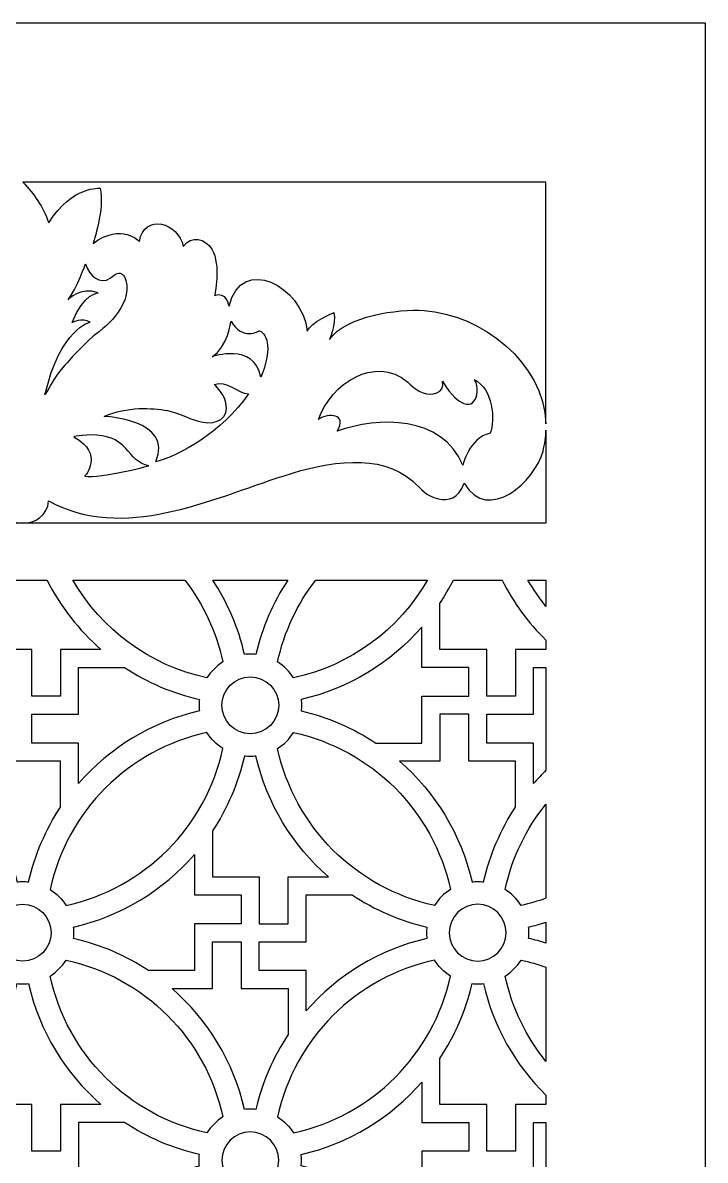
# Model space of a CAD drawing. Header units: centimetres. Extents: x -21.2 to -16.3, y -9 to 9.
# Drawn here: x -18.714 to -16.259, y 4.909 to 9 of the extents above; entities that cross this region are included whole.
import ezdxf

# ---------------------------------------------------------------- set-up
doc = ezdxf.new("R2010")
doc.units = ezdxf.units.CM
doc.header["$MEASUREMENT"] = 0
doc.layers.add('layer 1', color=7, linetype='Continuous')

msp = doc.modelspace()

# ---------------------------------------------------------------- linework, layer by layer
at = {"layer": 'layer 1', "color": 250, "lineweight": 30}
for points, knots in [([(-16.25946, 8.99979), (-17.89583, 8.99979), (-19.53219, 8.99979), (-21.16855, 8.99979), (-21.16855, 8.99979), (-21.16855, 3.5307), (-21.16855, -1.93839), (-21.16855, -7.40747), (-21.16855, -7.40747), (-21.16855, -7.40747), (-21.16853, -7.40747), (-21.16852, -7.40747), (-21.16852, -7.40747), (-21.16852, -7.93839), (-21.16852, -8.4693), (-21.16852, -9.00021), (-21.16852, -9.00021), (-20.9776, -9.00021), (-20.7867, -9.00021), (-20.59579, -9.00021), (-20.59579, -9.00021), (-20.59579, -8.91839), (-20.59579, -8.83657), (-20.59579, -8.75476), (-20.59579, -8.75476), (-20.39385, -8.75476), (-20.19191, -8.75476), (-19.98997, -8.75476), (-19.98997, -8.75476), (-19.98997, -8.59488), (-19.98997, -8.43499), (-19.98997, -8.27511), (-19.98997, -8.27511), (-19.90827, -8.27348), (-19.82658, -8.27186), (-19.74487, -8.27022), (-19.74487, -8.27022), (-19.73037, -8.31159), (-19.71136, -8.34747), (-19.67979, -8.37913), (-19.67979, -8.37913), (-19.64888, -8.41014), (-19.61693, -8.4293), (-19.57942, -8.43803), (-19.57942, -8.43803), (-19.52977, -8.44958), (-19.47733, -8.44455), (-19.43746, -8.40977), (-19.43746, -8.40977), (-19.39889, -8.37612), (-19.37664, -8.32221), (-19.36864, -8.27078), (-19.36864, -8.27078), (-19.34582, -8.27309), (-19.3264, -8.27256), (-19.3081, -8.26993), (-19.3081, -8.26993), (-19.21673, -8.25686), (-19.17358, -8.19905), (-19.16586, -8.11187), (-19.16586, -8.11187), (-19.16397, -8.09051), (-19.16547, -8.06941), (-19.17226, -8.05085), (-19.17226, -8.05085), (-19.17083, -8.05121), (-19.16939, -8.05157), (-19.16796, -8.05193), (-19.16796, -8.05193), (-19.13572, -8.06308), (-19.10347, -8.07422), (-19.07123, -8.08537), (-19.07123, -8.08537), (-19.05189, -8.28292), (-18.89933, -8.43675), (-18.71399, -8.43675), (-18.71399, -8.43675), (-18.52865, -8.43675), (-18.37609, -8.28292), (-18.35675, -8.08537), (-18.35675, -8.08537), (-18.32451, -8.07422), (-18.29227, -8.06308), (-18.26003, -8.05193), (-18.26003, -8.05193), (-18.25859, -8.05157), (-18.25716, -8.05121), (-18.25572, -8.05085), (-18.25572, -8.05085), (-18.26251, -8.06941), (-18.26401, -8.09051), (-18.26211, -8.11187), (-18.26211, -8.11187), (-18.25441, -8.19905), (-18.21125, -8.25686), (-18.11989, -8.26993), (-18.11989, -8.26993), (-18.10158, -8.27256), (-18.08216, -8.27309), (-18.05934, -8.27078), (-18.05934, -8.27078), (-18.05135, -8.32221), (-18.02909, -8.37612), (-17.99051, -8.40977), (-17.99051, -8.40977), (-17.95065, -8.44455), (-17.89822, -8.44958), (-17.84856, -8.43803), (-17.84856, -8.43803), (-17.81104, -8.4293), (-17.7791, -8.41014), (-17.7482, -8.37913), (-17.7482, -8.37913), (-17.71662, -8.34747), (-17.69761, -8.31159), (-17.6831, -8.27022), (-17.6831, -8.27022), (-17.60141, -8.27186), (-17.51971, -8.27348), (-17.43801, -8.27511), (-17.43801, -8.27511), (-17.43801, -8.43499), (-17.43801, -8.59488), (-17.43801, -8.75476), (-17.43801, -8.75476), (-17.23608, -8.75476), (-17.03414, -8.75476), (-16.83219, -8.75476), (-16.83219, -8.75476), (-16.83219, -8.83657), (-16.83219, -8.91839), (-16.83219, -9.00021), (-16.83219, -9.00021), (-16.64128, -9.00021), (-16.45037, -9.00021), (-16.25946, -9.00021), (-16.25946, -9.00021), (-16.25946, -8.4693), (-16.25946, -7.93839), (-16.25946, -7.40747), (-16.25946, -7.40747), (-16.25946, -1.93839), (-16.25946, 3.5307), (-16.25946, 8.99979)], [0, 0, 0, 0, 0.027027, 0.027027, 0.027027, 0.027027, 0.0540541, 0.0540541, 0.0540541, 0.0540541, 0.0810811, 0.0810811, 0.0810811, 0.0810811, 0.1081081, 0.1081081, 0.1081081, 0.1081081, 0.1351351, 0.1351351, 0.1351351, 0.1351351, 0.1621622, 0.1621622, 0.1621622, 0.1621622, 0.1891892, 0.1891892, 0.1891892, 0.1891892, 0.2162162, 0.2162162, 0.2162162, 0.2162162, 0.2432432, 0.2432432, 0.2432432, 0.2432432, 0.2702703, 0.2702703, 0.2702703, 0.2702703, 0.2972973, 0.2972973, 0.2972973, 0.2972973, 0.3243243, 0.3243243, 0.3243243, 0.3243243, 0.3513514, 0.3513514, 0.3513514, 0.3513514, 0.3783784, 0.3783784, 0.3783784, 0.3783784, 0.4054054, 0.4054054, 0.4054054, 0.4054054, 0.4324324, 0.4324324, 0.4324324, 0.4324324, 0.4594595, 0.4594595, 0.4594595, 0.4594595, 0.4864865, 0.4864865, 0.4864865, 0.4864865, 0.5135135, 0.5135135, 0.5135135, 0.5135135, 0.5405405, 0.5405405, 0.5405405, 0.5405405, 0.5675676, 0.5675676, 0.5675676, 0.5675676, 0.5945946, 0.5945946, 0.5945946, 0.5945946, 0.6216216, 0.6216216, 0.6216216, 0.6216216, 0.6486486, 0.6486486, 0.6486486, 0.6486486, 0.6756757, 0.6756757, 0.6756757, 0.6756757, 0.7027027, 0.7027027, 0.7027027, 0.7027027, 0.7297297, 0.7297297, 0.7297297, 0.7297297, 0.7567568, 0.7567568, 0.7567568, 0.7567568, 0.7837838, 0.7837838, 0.7837838, 0.7837838, 0.8108108, 0.8108108, 0.8108108, 0.8108108, 0.8378378, 0.8378378, 0.8378378, 0.8378378, 0.8648649, 0.8648649, 0.8648649, 0.8648649, 0.8918919, 0.8918919, 0.8918919, 0.8918919, 0.9189189, 0.9189189, 0.9189189, 0.9189189, 0.9459459, 0.9459459, 0.9459459, 0.9459459, 1, 1, 1, 1]), ([(-18.71401, 8.42706), (-18.08674, 8.42706), (-17.45946, 8.42706), (-16.83219, 8.42706), (-16.83219, 8.42706), (-16.83219, 8.13703), (-16.83219, 7.84701), (-16.83219, 7.55698), (-16.83219, 7.55698), (-16.83986, 7.77803), (-17.06433, 7.95055), (-17.27087, 7.96484), (-17.27087, 7.96484), (-17.36451, 7.97133), (-17.55146, 7.94572), (-17.61077, 7.861), (-17.61077, 7.861), (-17.61077, 7.861), (-17.58628, 7.91389), (-17.59531, 7.95729), (-17.59531, 7.95729), (-17.59531, 7.95729), (-17.67907, 7.92339), (-17.69066, 7.89084), (-17.69066, 7.89084), (-17.70855, 8.05203), (-17.92714, 8.16786), (-17.97222, 7.98065), (-17.97222, 7.98065), (-17.97222, 7.98065), (-17.9841, 8.03693), (-18.02392, 8.01879), (-18.02392, 8.01879), (-18.02392, 8.01879), (-17.9999, 8.12708), (-18.03368, 8.18522), (-18.03368, 8.18522), (-18.05618, 8.22399), (-18.10809, 8.23604), (-18.13674, 8.19485), (-18.13674, 8.19485), (-18.15359, 8.28158), (-18.27717, 8.31595), (-18.29463, 8.21308), (-18.29463, 8.21308), (-18.29463, 8.21308), (-18.35753, 8.28296), (-18.46121, 8.20573), (-18.46121, 8.20573), (-18.46121, 8.20573), (-18.4181, 8.33445), (-18.43558, 8.40432), (-18.43558, 8.40432), (-18.43558, 8.40432), (-18.53405, 8.4159), (-18.62076, 8.28037), (-18.62076, 8.28037), (-18.64074, 8.33937), (-18.67307, 8.38279), (-18.71401, 8.42706)], [0, 0, 0, 0, 0.0625, 0.0625, 0.0625, 0.0625, 0.125, 0.125, 0.125, 0.125, 0.1875, 0.1875, 0.1875, 0.1875, 0.25, 0.25, 0.25, 0.25, 0.3125, 0.3125, 0.3125, 0.3125, 0.375, 0.375, 0.375, 0.375, 0.4375, 0.4375, 0.4375, 0.4375, 0.5, 0.5, 0.5, 0.5, 0.5625, 0.5625, 0.5625, 0.5625, 0.625, 0.625, 0.625, 0.625, 0.6875, 0.6875, 0.6875, 0.6875, 0.75, 0.75, 0.75, 0.75, 0.8125, 0.8125, 0.8125, 0.8125, 0.875, 0.875, 0.875, 0.875, 1, 1, 1, 1]), ([(-18.48795, 8.13303), (-18.48795, 8.13303), (-18.5205, 8.04296), (-18.55121, 8.00379), (-18.55121, 8.00379), (-18.55121, 8.00379), (-18.50655, 8.05274), (-18.44236, 8.02826), (-18.44236, 8.02826), (-18.44236, 8.02826), (-18.49538, 8.02826), (-18.53632, 7.92155), (-18.53632, 7.92155), (-18.53632, 7.92155), (-18.50097, 7.94016), (-18.47119, 7.92351), (-18.47119, 7.92351), (-18.47119, 7.92351), (-18.57911, 7.90197), (-18.63401, 7.66113), (-18.63401, 7.66113), (-18.63401, 7.66113), (-18.59772, 7.72966), (-18.56237, 7.76883), (-18.56237, 7.76883), (-18.56237, 7.76883), (-18.51768, 7.81894), (-18.47469, 7.85914), (-18.47469, 7.85914), (-18.44351, 7.88826), (-18.40822, 7.91044), (-18.38114, 7.9444), (-18.38114, 7.9444), (-18.35147, 7.98163), (-18.33024, 8.02874), (-18.34327, 8.07338), (-18.34327, 8.07338), (-18.34568, 8.08165), (-18.34983, 8.09072), (-18.35686, 8.09559), (-18.35686, 8.09559), (-18.37461, 8.10788), (-18.38637, 8.08941), (-18.39944, 8.08092), (-18.39944, 8.08092), (-18.43641, 8.0569), (-18.47453, 8.08984), (-18.48795, 8.13303)], [0, 0, 0, 0, 0.0769231, 0.0769231, 0.0769231, 0.0769231, 0.1538462, 0.1538462, 0.1538462, 0.1538462, 0.2307692, 0.2307692, 0.2307692, 0.2307692, 0.3076923, 0.3076923, 0.3076923, 0.3076923, 0.3846154, 0.3846154, 0.3846154, 0.3846154, 0.4615385, 0.4615385, 0.4615385, 0.4615385, 0.5384615, 0.5384615, 0.5384615, 0.5384615, 0.6153846, 0.6153846, 0.6153846, 0.6153846, 0.6923077, 0.6923077, 0.6923077, 0.6923077, 0.7692308, 0.7692308, 0.7692308, 0.7692308, 0.8461538, 0.8461538, 0.8461538, 0.8461538, 1, 1, 1, 1]), ([(-17.86264, 7.89217), (-17.86264, 7.89217), (-17.92489, 7.85373), (-17.96473, 7.92711), (-17.96473, 7.92711), (-17.96473, 7.92711), (-17.97801, 7.8319), (-18.03279, 7.79871), (-18.03279, 7.79871), (-18.03279, 7.79871), (-17.88256, 7.85111), (-17.85766, 7.72533), (-17.85766, 7.72533), (-17.8177, 7.82096), (-17.83096, 7.87744), (-17.86264, 7.89217)], [0, 0, 0, 0, 0.2, 0.2, 0.2, 0.2, 0.4, 0.4, 0.4, 0.4, 0.6, 0.6, 0.6, 0.6, 1, 1, 1, 1]), ([(-17.09014, 7.71661), (-17.09014, 7.71661), (-17.07308, 7.69417), (-17.08117, 7.66214), (-17.08117, 7.66214), (-17.08764, 7.63651), (-17.09988, 7.62079), (-17.12742, 7.63051), (-17.12742, 7.63051), (-17.14605, 7.6371), (-17.17216, 7.65743), (-17.20445, 7.71063), (-17.20445, 7.71063), (-17.19432, 7.66567), (-17.24488, 7.65852), (-17.27369, 7.66854), (-17.27369, 7.66854), (-17.28893, 7.67384), (-17.3083, 7.68496), (-17.329, 7.7077), (-17.329, 7.7077), (-17.4507, 7.80609), (-17.60292, 7.70218), (-17.65081, 7.57341), (-17.65081, 7.57341), (-17.6136, 7.59744), (-17.54637, 7.59401), (-17.58289, 7.53098), (-17.58289, 7.53098), (-17.43762, 7.58372), (-17.20527, 7.58909), (-17.1316, 7.4082), (-17.1316, 7.4082), (-17.1316, 7.4082), (-17.10867, 7.50645), (-17.03332, 7.52369), (-17.03332, 7.52369), (-17.01336, 7.57297), (-17.02283, 7.68259), (-17.09014, 7.71661)], [0, 0, 0, 0, 0.0909091, 0.0909091, 0.0909091, 0.0909091, 0.1818182, 0.1818182, 0.1818182, 0.1818182, 0.2727273, 0.2727273, 0.2727273, 0.2727273, 0.3636364, 0.3636364, 0.3636364, 0.3636364, 0.4545455, 0.4545455, 0.4545455, 0.4545455, 0.5454545, 0.5454545, 0.5454545, 0.5454545, 0.6363636, 0.6363636, 0.6363636, 0.6363636, 0.7272727, 0.7272727, 0.7272727, 0.7272727, 0.8181818, 0.8181818, 0.8181818, 0.8181818, 1, 1, 1, 1]), ([(-17.90248, 7.66507), (-17.94192, 7.66853), (-17.98134, 7.71561), (-18.02532, 7.69826), (-18.02532, 7.69826), (-18.0256, 7.69846), (-17.99198, 7.67048), (-17.98351, 7.63269), (-17.98351, 7.63269), (-17.97076, 7.57575), (-18.01763, 7.55473), (-18.06606, 7.56278), (-18.06606, 7.56278), (-18.11, 7.57008), (-18.14784, 7.59629), (-18.1938, 7.60472), (-18.1938, 7.60472), (-18.25023, 7.61507), (-18.33691, 7.62042), (-18.42172, 7.584), (-18.42172, 7.584), (-18.42172, 7.584), (-18.17032, 7.57438), (-18.23545, 7.42045), (-18.23545, 7.42045), (-18.15431, 7.44196), (-17.99572, 7.52623), (-17.90248, 7.66507)], [0, 0, 0, 0, 0.125, 0.125, 0.125, 0.125, 0.25, 0.25, 0.25, 0.25, 0.375, 0.375, 0.375, 0.375, 0.5, 0.5, 0.5, 0.5, 0.625, 0.625, 0.625, 0.625, 0.75, 0.75, 0.75, 0.75, 1, 1, 1, 1]), ([(-20.30133, 7.34361), (-20.38775, 7.19621), (-20.55781, 7.35195), (-20.58515, 7.45957), (-20.58515, 7.45957), (-20.59158, 7.4849), (-20.59502, 7.50983), (-20.59583, 7.53425), (-20.59583, 7.53425), (-20.59583, 7.42276), (-20.59583, 7.31127), (-20.59583, 7.19979), (-20.59583, 7.19979), (-19.34129, 7.19979), (-18.08674, 7.19979), (-16.83219, 7.19979), (-16.83219, 7.19979), (-16.83219, 7.31124), (-16.83219, 7.4227), (-16.83219, 7.53415), (-16.83219, 7.53415), (-16.833, 7.50978), (-16.83645, 7.48487), (-16.84287, 7.45957), (-16.84287, 7.45957), (-16.8702, 7.35195), (-17.04027, 7.19621), (-17.12669, 7.34361), (-17.12669, 7.34361), (-17.14647, 7.28798), (-17.18321, 7.27953), (-17.21826, 7.28728), (-17.21826, 7.28728), (-17.26764, 7.29821), (-17.27753, 7.32218), (-17.31162, 7.35168), (-17.31162, 7.35168), (-17.42957, 7.45374), (-17.61486, 7.42211), (-17.77427, 7.37083), (-17.77427, 7.37083), (-18.03728, 7.28621), (-18.35564, 7.13165), (-18.62117, 7.28072), (-18.62117, 7.28072), (-18.62765, 7.17282), (-18.80038, 7.17282), (-18.80684, 7.28072), (-18.80684, 7.28072), (-19.07238, 7.13165), (-19.39074, 7.28621), (-19.65374, 7.37083), (-19.65374, 7.37083), (-19.81317, 7.42211), (-19.99845, 7.45374), (-20.11639, 7.35168), (-20.11639, 7.35168), (-20.15049, 7.32218), (-20.16039, 7.29821), (-20.20976, 7.28728), (-20.20976, 7.28728), (-20.24481, 7.27953), (-20.28155, 7.28798), (-20.30133, 7.34361)], [0, 0, 0, 0, 0.0588235, 0.0588235, 0.0588235, 0.0588235, 0.1176471, 0.1176471, 0.1176471, 0.1176471, 0.1764706, 0.1764706, 0.1764706, 0.1764706, 0.2352941, 0.2352941, 0.2352941, 0.2352941, 0.2941176, 0.2941176, 0.2941176, 0.2941176, 0.3529412, 0.3529412, 0.3529412, 0.3529412, 0.4117647, 0.4117647, 0.4117647, 0.4117647, 0.4705882, 0.4705882, 0.4705882, 0.4705882, 0.5294118, 0.5294118, 0.5294118, 0.5294118, 0.5882353, 0.5882353, 0.5882353, 0.5882353, 0.6470588, 0.6470588, 0.6470588, 0.6470588, 0.7058824, 0.7058824, 0.7058824, 0.7058824, 0.7647059, 0.7647059, 0.7647059, 0.7647059, 0.8235294, 0.8235294, 0.8235294, 0.8235294, 0.8823529, 0.8823529, 0.8823529, 0.8823529, 1, 1, 1, 1]), ([(-18.26065, 7.40649), (-18.26065, 7.40649), (-18.4314, 7.36043), (-18.49123, 7.36886), (-18.49123, 7.36886), (-18.49123, 7.36886), (-18.41899, 7.44873), (-18.5299, 7.51092), (-18.5299, 7.51092), (-18.5299, 7.51092), (-18.48011, 7.52269), (-18.42849, 7.5142), (-18.42849, 7.5142), (-18.39373, 7.50849), (-18.36763, 7.49504), (-18.34359, 7.4688), (-18.34359, 7.4688), (-18.31888, 7.44184), (-18.29813, 7.41202), (-18.26065, 7.40649)], [0, 0, 0, 0, 0.1666667, 0.1666667, 0.1666667, 0.1666667, 0.3333333, 0.3333333, 0.3333333, 0.3333333, 0.5, 0.5, 0.5, 0.5, 0.6666667, 0.6666667, 0.6666667, 0.6666667, 1, 1, 1, 1]), ([(-18.62657, 6.99524), (-18.68487, 6.99524), (-18.74316, 6.99524), (-18.80146, 6.99524), (-18.80146, 6.99524), (-18.81608, 6.96629), (-18.83239, 6.93831), (-18.85022, 6.91145), (-18.85022, 6.91145), (-18.85022, 6.85641), (-18.85022, 6.80136), (-18.85021, 6.74631), (-18.85021, 6.74631), (-18.79401, 6.74631), (-18.7378, 6.74632), (-18.68158, 6.74632), (-18.68158, 6.74632), (-18.68158, 6.6901), (-18.68158, 6.63389), (-18.68158, 6.57768), (-18.68158, 6.57768), (-18.64699, 6.57768), (-18.61239, 6.57768), (-18.5778, 6.57768), (-18.5778, 6.57768), (-18.5778, 6.61226), (-18.5778, 6.64686), (-18.5778, 6.68145), (-18.5778, 6.68145), (-18.5778, 6.68145), (-18.5778, 6.68145), (-18.5778, 6.68145), (-18.5778, 6.68145), (-18.5778, 6.70307), (-18.5778, 6.72469), (-18.5778, 6.74632), (-18.5778, 6.74632), (-18.52951, 6.74632), (-18.48121, 6.74632), (-18.4329, 6.74632), (-18.4329, 6.74632), (-18.51249, 6.81564), (-18.57854, 6.90011), (-18.62657, 6.99524)], [0, 0, 0, 0, 0.0833333, 0.0833333, 0.0833333, 0.0833333, 0.1666667, 0.1666667, 0.1666667, 0.1666667, 0.25, 0.25, 0.25, 0.25, 0.3333333, 0.3333333, 0.3333333, 0.3333333, 0.4166667, 0.4166667, 0.4166667, 0.4166667, 0.5, 0.5, 0.5, 0.5, 0.5833333, 0.5833333, 0.5833333, 0.5833333, 0.6666667, 0.6666667, 0.6666667, 0.6666667, 0.75, 0.75, 0.75, 0.75, 0.8333333, 0.8333333, 0.8333333, 0.8333333, 1, 1, 1, 1]), ([(-18.13126, 6.99524), (-18.26534, 6.99524), (-18.39943, 6.99524), (-18.53351, 6.99524), (-18.53351, 6.99524), (-18.43113, 6.81833), (-18.25728, 6.68794), (-18.05143, 6.64363), (-18.05143, 6.64363), (-18.03682, 6.66667), (-18.01725, 6.68625), (-17.99421, 6.70085), (-17.99421, 6.70085), (-18.01768, 6.80992), (-18.06534, 6.91), (-18.13126, 6.99524)], [0, 0, 0, 0, 0.2, 0.2, 0.2, 0.2, 0.4, 0.4, 0.4, 0.4, 0.6, 0.6, 0.6, 0.6, 1, 1, 1, 1]), ([(-17.76093, 6.99524), (-17.85085, 6.99524), (-17.94077, 6.99524), (-18.03068, 6.99524), (-18.03068, 6.99524), (-17.97771, 6.91498), (-17.9385, 6.82484), (-17.91641, 6.72818), (-17.91641, 6.72818), (-17.90966, 6.72894), (-17.90279, 6.72933), (-17.89583, 6.72933), (-17.89583, 6.72933), (-17.88887, 6.72933), (-17.882, 6.72894), (-17.87524, 6.72818), (-17.87524, 6.72818), (-17.85315, 6.82485), (-17.8139, 6.91497), (-17.76093, 6.99524)], [0, 0, 0, 0, 0.1666667, 0.1666667, 0.1666667, 0.1666667, 0.3333333, 0.3333333, 0.3333333, 0.3333333, 0.5, 0.5, 0.5, 0.5, 0.6666667, 0.6666667, 0.6666667, 0.6666667, 1, 1, 1, 1]), ([(-17.25814, 6.99524), (-17.39222, 6.99524), (-17.5263, 6.99524), (-17.6604, 6.99524), (-17.6604, 6.99524), (-17.72631, 6.91), (-17.77397, 6.80992), (-17.79745, 6.70085), (-17.79745, 6.70085), (-17.7744, 6.68625), (-17.75483, 6.66667), (-17.74022, 6.64363), (-17.74022, 6.64363), (-17.53438, 6.68794), (-17.36052, 6.81833), (-17.25814, 6.99524)], [0, 0, 0, 0, 0.2, 0.2, 0.2, 0.2, 0.4, 0.4, 0.4, 0.4, 0.6, 0.6, 0.6, 0.6, 1, 1, 1, 1]), ([(-16.99021, 6.99524), (-17.0485, 6.99524), (-17.10681, 6.99524), (-17.1651, 6.99524), (-17.1651, 6.99524), (-17.17972, 6.96629), (-17.19601, 6.93831), (-17.21386, 6.91145), (-17.21386, 6.91145), (-17.21385, 6.85641), (-17.21385, 6.80136), (-17.21385, 6.74631), (-17.21385, 6.74631), (-17.15764, 6.74631), (-17.10143, 6.74632), (-17.04522, 6.74632), (-17.04522, 6.74632), (-17.04522, 6.6901), (-17.04522, 6.63389), (-17.04522, 6.57768), (-17.04522, 6.57768), (-17.01062, 6.57768), (-16.97603, 6.57768), (-16.94144, 6.57768), (-16.94144, 6.57768), (-16.94144, 6.61226), (-16.94144, 6.64686), (-16.94144, 6.68145), (-16.94144, 6.68145), (-16.94144, 6.68145), (-16.94144, 6.68145), (-16.94144, 6.68145), (-16.94144, 6.68145), (-16.94144, 6.70307), (-16.94144, 6.72469), (-16.94144, 6.74632), (-16.94144, 6.74632), (-16.90503, 6.74632), (-16.86861, 6.74632), (-16.83219, 6.74632), (-16.83219, 6.74632), (-16.83219, 6.7573), (-16.83219, 6.76829), (-16.83219, 6.77927), (-16.83219, 6.77927), (-16.89597, 6.84182), (-16.94955, 6.91471), (-16.99021, 6.99524)], [0, 0, 0, 0, 0.0769231, 0.0769231, 0.0769231, 0.0769231, 0.1538462, 0.1538462, 0.1538462, 0.1538462, 0.2307692, 0.2307692, 0.2307692, 0.2307692, 0.3076923, 0.3076923, 0.3076923, 0.3076923, 0.3846154, 0.3846154, 0.3846154, 0.3846154, 0.4615385, 0.4615385, 0.4615385, 0.4615385, 0.5384615, 0.5384615, 0.5384615, 0.5384615, 0.6153846, 0.6153846, 0.6153846, 0.6153846, 0.6923077, 0.6923077, 0.6923077, 0.6923077, 0.7692308, 0.7692308, 0.7692308, 0.7692308, 0.8461538, 0.8461538, 0.8461538, 0.8461538, 1, 1, 1, 1]), ([(-16.83219, 6.99524), (-16.85385, 6.99524), (-16.87549, 6.99524), (-16.89715, 6.99524), (-16.89715, 6.99524), (-16.87792, 6.96203), (-16.85619, 6.93044), (-16.83219, 6.90076), (-16.83219, 6.90076), (-16.83219, 6.93225), (-16.83219, 6.96375), (-16.83219, 6.99524)], [0, 0, 0, 0, 0.25, 0.25, 0.25, 0.25, 0.5, 0.5, 0.5, 0.5, 1, 1, 1, 1]), ([(-17.27872, 6.82635), (-17.27872, 6.77804), (-17.27872, 6.72975), (-17.27872, 6.68145), (-17.27872, 6.68145), (-17.2225, 6.68145), (-17.16629, 6.68145), (-17.11007, 6.68145), (-17.11007, 6.68145), (-17.11007, 6.64686), (-17.11007, 6.61226), (-17.11007, 6.57768), (-17.11007, 6.57768), (-17.16629, 6.57768), (-17.2225, 6.57768), (-17.27872, 6.57768), (-17.27872, 6.57768), (-17.27872, 6.52146), (-17.27872, 6.46525), (-17.27872, 6.40903), (-17.27872, 6.40903), (-17.33376, 6.40903), (-17.38881, 6.40903), (-17.44386, 6.40903), (-17.44386, 6.40903), (-17.52462, 6.46268), (-17.61543, 6.50237), (-17.71289, 6.52465), (-17.71289, 6.52465), (-17.71214, 6.53141), (-17.71174, 6.53828), (-17.71174, 6.54524), (-17.71174, 6.54524), (-17.71174, 6.55221), (-17.71214, 6.55907), (-17.71289, 6.56584), (-17.71289, 6.56584), (-17.54139, 6.60503), (-17.3904, 6.69812), (-17.27872, 6.82635)], [0, 0, 0, 0, 0.0909091, 0.0909091, 0.0909091, 0.0909091, 0.1818182, 0.1818182, 0.1818182, 0.1818182, 0.2727273, 0.2727273, 0.2727273, 0.2727273, 0.3636364, 0.3636364, 0.3636364, 0.3636364, 0.4545455, 0.4545455, 0.4545455, 0.4545455, 0.5454545, 0.5454545, 0.5454545, 0.5454545, 0.6363636, 0.6363636, 0.6363636, 0.6363636, 0.7272727, 0.7272727, 0.7272727, 0.7272727, 0.8181818, 0.8181818, 0.8181818, 0.8181818, 1, 1, 1, 1]), ([(-18.07992, 6.54524), (-18.07992, 6.55221), (-18.07952, 6.55907), (-18.07877, 6.56584), (-18.07877, 6.56584), (-18.17623, 6.58811), (-18.26704, 6.62781), (-18.34781, 6.68145), (-18.34781, 6.68145), (-18.40285, 6.68145), (-18.4579, 6.68145), (-18.51295, 6.68145), (-18.51295, 6.68145), (-18.51295, 6.62524), (-18.51295, 6.56903), (-18.51294, 6.51281), (-18.51294, 6.51281), (-18.56915, 6.51281), (-18.62537, 6.51281), (-18.68158, 6.51281), (-18.68158, 6.51281), (-18.68158, 6.47822), (-18.68158, 6.44362), (-18.68158, 6.40903), (-18.68158, 6.40903), (-18.64699, 6.40903), (-18.61239, 6.40903), (-18.57779, 6.40903), (-18.57779, 6.40903), (-18.57779, 6.40903), (-18.57779, 6.40903), (-18.57779, 6.40903), (-18.57779, 6.40903), (-18.55618, 6.40903), (-18.53456, 6.40903), (-18.51294, 6.40903), (-18.51294, 6.40903), (-18.51294, 6.36074), (-18.51294, 6.31243), (-18.51294, 6.26414), (-18.51294, 6.26414), (-18.40125, 6.39236), (-18.25027, 6.48545), (-18.07877, 6.52465), (-18.07877, 6.52465), (-18.07952, 6.53141), (-18.07992, 6.53828), (-18.07992, 6.54524)], [0, 0, 0, 0, 0.0769231, 0.0769231, 0.0769231, 0.0769231, 0.1538462, 0.1538462, 0.1538462, 0.1538462, 0.2307692, 0.2307692, 0.2307692, 0.2307692, 0.3076923, 0.3076923, 0.3076923, 0.3076923, 0.3846154, 0.3846154, 0.3846154, 0.3846154, 0.4615385, 0.4615385, 0.4615385, 0.4615385, 0.5384615, 0.5384615, 0.5384615, 0.5384615, 0.6153846, 0.6153846, 0.6153846, 0.6153846, 0.6923077, 0.6923077, 0.6923077, 0.6923077, 0.7692308, 0.7692308, 0.7692308, 0.7692308, 0.8461538, 0.8461538, 0.8461538, 0.8461538, 1, 1, 1, 1]), ([(-16.83219, 6.31121), (-16.83219, 6.43463), (-16.83219, 6.55804), (-16.83219, 6.68145), (-16.83219, 6.68145), (-16.84698, 6.68145), (-16.86179, 6.68145), (-16.87657, 6.68145), (-16.87657, 6.68145), (-16.87657, 6.62524), (-16.87657, 6.56903), (-16.87657, 6.51281), (-16.87657, 6.51281), (-16.93279, 6.51281), (-16.989, 6.51281), (-17.04522, 6.51281), (-17.04522, 6.51281), (-17.04522, 6.47822), (-17.04522, 6.44362), (-17.04522, 6.40903), (-17.04522, 6.40903), (-17.01062, 6.40903), (-16.97603, 6.40903), (-16.94144, 6.40903), (-16.94144, 6.40903), (-16.94144, 6.40903), (-16.94144, 6.40903), (-16.94144, 6.40903), (-16.94144, 6.40903), (-16.91981, 6.40903), (-16.8982, 6.40903), (-16.87657, 6.40903), (-16.87657, 6.40903), (-16.87657, 6.36074), (-16.87657, 6.31243), (-16.87657, 6.26414), (-16.87657, 6.26414), (-16.8624, 6.28041), (-16.84759, 6.29611), (-16.83219, 6.31121)], [0, 0, 0, 0, 0.0909091, 0.0909091, 0.0909091, 0.0909091, 0.1818182, 0.1818182, 0.1818182, 0.1818182, 0.2727273, 0.2727273, 0.2727273, 0.2727273, 0.3636364, 0.3636364, 0.3636364, 0.3636364, 0.4545455, 0.4545455, 0.4545455, 0.4545455, 0.5454545, 0.5454545, 0.5454545, 0.5454545, 0.6363636, 0.6363636, 0.6363636, 0.6363636, 0.7272727, 0.7272727, 0.7272727, 0.7272727, 0.8181818, 0.8181818, 0.8181818, 0.8181818, 1, 1, 1, 1]), ([(-17.79355, 6.54524), (-17.79355, 6.60172), (-17.83936, 6.64751), (-17.89583, 6.64751), (-17.89583, 6.64751), (-17.95231, 6.64751), (-17.9981, 6.60172), (-17.9981, 6.54524), (-17.9981, 6.54524), (-17.9981, 6.48877), (-17.95231, 6.44297), (-17.89583, 6.44297), (-17.89583, 6.44297), (-17.83936, 6.44297), (-17.79355, 6.48877), (-17.79355, 6.54524)], [0, 0, 0, 0, 0.2, 0.2, 0.2, 0.2, 0.4, 0.4, 0.4, 0.4, 0.6, 0.6, 0.6, 0.6, 1, 1, 1, 1]), ([(-18.99511, 6.34418), (-18.94681, 6.34418), (-18.89852, 6.34418), (-18.85022, 6.34418), (-18.85022, 6.34418), (-18.85022, 6.40038), (-18.85022, 6.4566), (-18.85022, 6.51281), (-18.85022, 6.51281), (-18.81562, 6.51281), (-18.78104, 6.51281), (-18.74645, 6.51281), (-18.74645, 6.51281), (-18.74645, 6.4566), (-18.74645, 6.40038), (-18.74645, 6.34418), (-18.74645, 6.34418), (-18.69022, 6.34418), (-18.63402, 6.34418), (-18.57779, 6.34418), (-18.57779, 6.34418), (-18.57779, 6.28912), (-18.57779, 6.23407), (-18.57779, 6.17903), (-18.57779, 6.17903), (-18.63143, 6.09827), (-18.67113, 6.00746), (-18.6934, 5.91), (-18.6934, 5.91), (-18.70017, 5.91075), (-18.70704, 5.91115), (-18.71401, 5.91115), (-18.71401, 5.91115), (-18.72098, 5.91115), (-18.72785, 5.91075), (-18.73461, 5.91), (-18.73461, 5.91), (-18.77381, 6.0815), (-18.86689, 6.23249), (-18.99511, 6.34418)], [0, 0, 0, 0, 0.0909091, 0.0909091, 0.0909091, 0.0909091, 0.1818182, 0.1818182, 0.1818182, 0.1818182, 0.2727273, 0.2727273, 0.2727273, 0.2727273, 0.3636364, 0.3636364, 0.3636364, 0.3636364, 0.4545455, 0.4545455, 0.4545455, 0.4545455, 0.5454545, 0.5454545, 0.5454545, 0.5454545, 0.6363636, 0.6363636, 0.6363636, 0.6363636, 0.7272727, 0.7272727, 0.7272727, 0.7272727, 0.8181818, 0.8181818, 0.8181818, 0.8181818, 1, 1, 1, 1]), ([(-17.35875, 6.34418), (-17.31045, 6.34418), (-17.26214, 6.34418), (-17.21386, 6.34418), (-17.21386, 6.34418), (-17.21386, 6.40038), (-17.21386, 6.4566), (-17.21386, 6.51281), (-17.21386, 6.51281), (-17.17926, 6.51281), (-17.14467, 6.51281), (-17.11007, 6.51281), (-17.11007, 6.51281), (-17.11007, 6.4566), (-17.11007, 6.40038), (-17.11007, 6.34418), (-17.11007, 6.34418), (-17.05386, 6.34418), (-16.99765, 6.34418), (-16.94144, 6.34418), (-16.94144, 6.34418), (-16.94144, 6.28912), (-16.94144, 6.23407), (-16.94144, 6.17903), (-16.94144, 6.17903), (-16.99507, 6.09827), (-17.03477, 6.00746), (-17.05704, 5.91), (-17.05704, 5.91), (-17.0638, 5.91075), (-17.07068, 5.91115), (-17.07765, 5.91115), (-17.07765, 5.91115), (-17.08462, 5.91115), (-17.09148, 5.91075), (-17.09826, 5.91), (-17.09826, 5.91), (-17.13745, 6.0815), (-17.23053, 6.23249), (-17.35875, 6.34418)], [0, 0, 0, 0, 0.0909091, 0.0909091, 0.0909091, 0.0909091, 0.1818182, 0.1818182, 0.1818182, 0.1818182, 0.2727273, 0.2727273, 0.2727273, 0.2727273, 0.3636364, 0.3636364, 0.3636364, 0.3636364, 0.4545455, 0.4545455, 0.4545455, 0.4545455, 0.5454545, 0.5454545, 0.5454545, 0.5454545, 0.6363636, 0.6363636, 0.6363636, 0.6363636, 0.7272727, 0.7272727, 0.7272727, 0.7272727, 0.8181818, 0.8181818, 0.8181818, 0.8181818, 1, 1, 1, 1]), ([(-18.05143, 6.44686), (-18.03682, 6.42381), (-18.01725, 6.40423), (-17.99421, 6.38964), (-17.99421, 6.38964), (-18.05485, 6.10792), (-18.27668, 5.88609), (-18.55841, 5.82545), (-18.55841, 5.82545), (-18.57301, 5.84849), (-18.59257, 5.86806), (-18.61561, 5.88266), (-18.61561, 5.88266), (-18.55497, 6.16438), (-18.33315, 6.38622), (-18.05143, 6.44686)], [0, 0, 0, 0, 0.2, 0.2, 0.2, 0.2, 0.4, 0.4, 0.4, 0.4, 0.6, 0.6, 0.6, 0.6, 1, 1, 1, 1]), ([(-17.74022, 6.44686), (-17.75483, 6.42381), (-17.7744, 6.40423), (-17.79745, 6.38964), (-17.79745, 6.38964), (-17.7368, 6.10792), (-17.51497, 5.88609), (-17.23324, 5.82545), (-17.23324, 5.82545), (-17.21865, 5.84849), (-17.19908, 5.86806), (-17.17604, 5.88266), (-17.17604, 5.88266), (-17.23668, 6.16438), (-17.45851, 6.38622), (-17.74022, 6.44686)], [0, 0, 0, 0, 0.2, 0.2, 0.2, 0.2, 0.4, 0.4, 0.4, 0.4, 0.6, 0.6, 0.6, 0.6, 1, 1, 1, 1]), ([(-17.89583, 6.36115), (-17.88887, 6.36115), (-17.882, 6.36156), (-17.87524, 6.3623), (-17.87524, 6.3623), (-17.83605, 6.1908), (-17.74296, 6.03982), (-17.61474, 5.92813), (-17.61474, 5.92813), (-17.66303, 5.92813), (-17.71133, 5.92813), (-17.75962, 5.92813), (-17.75962, 5.92813), (-17.75962, 5.90651), (-17.75962, 5.88489), (-17.75962, 5.86327), (-17.75962, 5.86327), (-17.75962, 5.86327), (-17.75962, 5.86327), (-17.75962, 5.86327), (-17.75962, 5.86327), (-17.75962, 5.82867), (-17.75962, 5.79408), (-17.75962, 5.75949), (-17.75962, 5.75949), (-17.79421, 5.75949), (-17.8288, 5.75949), (-17.8634, 5.75949), (-17.8634, 5.75949), (-17.8634, 5.8157), (-17.8634, 5.87192), (-17.8634, 5.92813), (-17.8634, 5.92813), (-17.91961, 5.92813), (-17.97582, 5.92813), (-18.03203, 5.92813), (-18.03203, 5.92813), (-18.03203, 5.98317), (-18.03203, 6.03822), (-18.03203, 6.09325), (-18.03203, 6.09325), (-17.9784, 6.17402), (-17.93869, 6.26484), (-17.91641, 6.3623), (-17.91641, 6.3623), (-17.90966, 6.36156), (-17.90279, 6.36115), (-17.89583, 6.36115)], [0, 0, 0, 0, 0.0769231, 0.0769231, 0.0769231, 0.0769231, 0.1538462, 0.1538462, 0.1538462, 0.1538462, 0.2307692, 0.2307692, 0.2307692, 0.2307692, 0.3076923, 0.3076923, 0.3076923, 0.3076923, 0.3846154, 0.3846154, 0.3846154, 0.3846154, 0.4615385, 0.4615385, 0.4615385, 0.4615385, 0.5384615, 0.5384615, 0.5384615, 0.5384615, 0.6153846, 0.6153846, 0.6153846, 0.6153846, 0.6923077, 0.6923077, 0.6923077, 0.6923077, 0.7692308, 0.7692308, 0.7692308, 0.7692308, 0.8461538, 0.8461538, 0.8461538, 0.8461538, 1, 1, 1, 1]), ([(-16.83219, 5.8509), (-16.83219, 5.96384), (-16.83219, 6.07678), (-16.83219, 6.18973), (-16.83219, 6.18973), (-16.90331, 6.10181), (-16.9546, 5.99718), (-16.97926, 5.88266), (-16.97926, 5.88266), (-16.95622, 5.86806), (-16.93665, 5.84849), (-16.92204, 5.82545), (-16.92204, 5.82545), (-16.89134, 5.83207), (-16.86134, 5.8406), (-16.83219, 5.8509)], [0, 0, 0, 0, 0.2, 0.2, 0.2, 0.2, 0.4, 0.4, 0.4, 0.4, 0.6, 0.6, 0.6, 0.6, 1, 1, 1, 1]), ([(-18.26203, 5.59085), (-18.20699, 5.59085), (-18.15194, 5.59085), (-18.0969, 5.59085), (-18.0969, 5.59085), (-18.0969, 5.64706), (-18.0969, 5.70328), (-18.0969, 5.75949), (-18.0969, 5.75949), (-18.04068, 5.75949), (-17.98447, 5.75949), (-17.92826, 5.75949), (-17.92826, 5.75949), (-17.92826, 5.79408), (-17.92826, 5.82867), (-17.92826, 5.86327), (-17.92826, 5.86327), (-17.98447, 5.86327), (-18.04068, 5.86327), (-18.0969, 5.86327), (-18.0969, 5.86327), (-18.0969, 5.91156), (-18.0969, 5.95986), (-18.0969, 6.00815), (-18.0969, 6.00815), (-18.20858, 5.87993), (-18.35957, 5.78685), (-18.53108, 5.74767), (-18.53108, 5.74767), (-18.53032, 5.7409), (-18.52991, 5.73402), (-18.52991, 5.72706), (-18.52991, 5.72706), (-18.52991, 5.7201), (-18.53032, 5.71323), (-18.53108, 5.70646), (-18.53108, 5.70646), (-18.43361, 5.68419), (-18.34279, 5.64449), (-18.26203, 5.59085)], [0, 0, 0, 0, 0.0909091, 0.0909091, 0.0909091, 0.0909091, 0.1818182, 0.1818182, 0.1818182, 0.1818182, 0.2727273, 0.2727273, 0.2727273, 0.2727273, 0.3636364, 0.3636364, 0.3636364, 0.3636364, 0.4545455, 0.4545455, 0.4545455, 0.4545455, 0.5454545, 0.5454545, 0.5454545, 0.5454545, 0.6363636, 0.6363636, 0.6363636, 0.6363636, 0.7272727, 0.7272727, 0.7272727, 0.7272727, 0.8181818, 0.8181818, 0.8181818, 0.8181818, 1, 1, 1, 1]), ([(-17.52963, 5.86327), (-17.58467, 5.86327), (-17.63972, 5.86327), (-17.69476, 5.86327), (-17.69476, 5.86327), (-17.69476, 5.80706), (-17.69476, 5.75084), (-17.69476, 5.69463), (-17.69476, 5.69463), (-17.75097, 5.69463), (-17.80719, 5.69463), (-17.8634, 5.69463), (-17.8634, 5.69463), (-17.8634, 5.66004), (-17.8634, 5.62545), (-17.8634, 5.59085), (-17.8634, 5.59085), (-17.8288, 5.59085), (-17.79421, 5.59085), (-17.75962, 5.59085), (-17.75962, 5.59085), (-17.75962, 5.59085), (-17.75962, 5.59085), (-17.75962, 5.59085), (-17.75962, 5.59085), (-17.738, 5.59085), (-17.71637, 5.59085), (-17.69475, 5.59085), (-17.69475, 5.59085), (-17.69475, 5.54256), (-17.69475, 5.49426), (-17.69475, 5.44597), (-17.69475, 5.44597), (-17.58307, 5.57419), (-17.43209, 5.66728), (-17.26058, 5.70646), (-17.26058, 5.70646), (-17.26134, 5.71323), (-17.26174, 5.7201), (-17.26174, 5.72706), (-17.26174, 5.72706), (-17.26174, 5.73402), (-17.26134, 5.7409), (-17.26058, 5.74767), (-17.26058, 5.74767), (-17.35804, 5.76993), (-17.44887, 5.80963), (-17.52963, 5.86327)], [0, 0, 0, 0, 0.0769231, 0.0769231, 0.0769231, 0.0769231, 0.1538462, 0.1538462, 0.1538462, 0.1538462, 0.2307692, 0.2307692, 0.2307692, 0.2307692, 0.3076923, 0.3076923, 0.3076923, 0.3076923, 0.3846154, 0.3846154, 0.3846154, 0.3846154, 0.4615385, 0.4615385, 0.4615385, 0.4615385, 0.5384615, 0.5384615, 0.5384615, 0.5384615, 0.6153846, 0.6153846, 0.6153846, 0.6153846, 0.6923077, 0.6923077, 0.6923077, 0.6923077, 0.7692308, 0.7692308, 0.7692308, 0.7692308, 0.8461538, 0.8461538, 0.8461538, 0.8461538, 1, 1, 1, 1]), ([(-18.71401, 5.82933), (-18.77049, 5.82933), (-18.81628, 5.78354), (-18.81628, 5.72706), (-18.81628, 5.72706), (-18.81628, 5.67059), (-18.77049, 5.62479), (-18.71401, 5.62479), (-18.71401, 5.62479), (-18.65754, 5.62479), (-18.61173, 5.67059), (-18.61173, 5.72706), (-18.61173, 5.72706), (-18.61173, 5.78354), (-18.65754, 5.82933), (-18.71401, 5.82933)], [0, 0, 0, 0, 0.2, 0.2, 0.2, 0.2, 0.4, 0.4, 0.4, 0.4, 0.6, 0.6, 0.6, 0.6, 1, 1, 1, 1]), ([(-17.07765, 5.82933), (-17.02118, 5.82933), (-16.97538, 5.78354), (-16.97538, 5.72706), (-16.97538, 5.72706), (-16.97538, 5.67059), (-17.02118, 5.62479), (-17.07765, 5.62479), (-17.07765, 5.62479), (-17.13412, 5.62479), (-17.17992, 5.67059), (-17.17992, 5.72706), (-17.17992, 5.72706), (-17.17992, 5.78354), (-17.13412, 5.82933), (-17.07765, 5.82933)], [0, 0, 0, 0, 0.2, 0.2, 0.2, 0.2, 0.4, 0.4, 0.4, 0.4, 0.6, 0.6, 0.6, 0.6, 1, 1, 1, 1]), ([(-16.83219, 5.68952), (-16.83219, 5.71455), (-16.83219, 5.73957), (-16.83219, 5.7646), (-16.83219, 5.7646), (-16.8527, 5.75816), (-16.87354, 5.7525), (-16.89471, 5.74767), (-16.89471, 5.74767), (-16.89395, 5.7409), (-16.89356, 5.73402), (-16.89356, 5.72706), (-16.89356, 5.72706), (-16.89356, 5.7201), (-16.89395, 5.71323), (-16.89471, 5.70646), (-16.89471, 5.70646), (-16.87354, 5.70163), (-16.8527, 5.69597), (-16.83219, 5.68952)], [0, 0, 0, 0, 0.1666667, 0.1666667, 0.1666667, 0.1666667, 0.3333333, 0.3333333, 0.3333333, 0.3333333, 0.5, 0.5, 0.5, 0.5, 0.6666667, 0.6666667, 0.6666667, 0.6666667, 1, 1, 1, 1]), ([(-17.75962, 5.36087), (-17.75962, 5.41591), (-17.75962, 5.47095), (-17.75962, 5.52599), (-17.75962, 5.52599), (-17.81583, 5.52599), (-17.87205, 5.52599), (-17.92826, 5.52599), (-17.92826, 5.52599), (-17.92826, 5.5822), (-17.92826, 5.63842), (-17.92826, 5.69463), (-17.92826, 5.69463), (-17.96285, 5.69463), (-17.99744, 5.69463), (-18.03203, 5.69463), (-18.03203, 5.69463), (-18.03203, 5.63842), (-18.03203, 5.5822), (-18.03203, 5.52599), (-18.03203, 5.52599), (-18.08033, 5.52599), (-18.12862, 5.52599), (-18.17692, 5.52599), (-18.17692, 5.52599), (-18.04869, 5.41431), (-17.95561, 5.26332), (-17.91641, 5.09182), (-17.91641, 5.09182), (-17.90966, 5.09258), (-17.90279, 5.09298), (-17.89583, 5.09298), (-17.89583, 5.09298), (-17.88887, 5.09298), (-17.882, 5.09258), (-17.87524, 5.09182), (-17.87524, 5.09182), (-17.85297, 5.18928), (-17.81326, 5.2801), (-17.75962, 5.36087)], [0, 0, 0, 0, 0.0909091, 0.0909091, 0.0909091, 0.0909091, 0.1818182, 0.1818182, 0.1818182, 0.1818182, 0.2727273, 0.2727273, 0.2727273, 0.2727273, 0.3636364, 0.3636364, 0.3636364, 0.3636364, 0.4545455, 0.4545455, 0.4545455, 0.4545455, 0.5454545, 0.5454545, 0.5454545, 0.5454545, 0.6363636, 0.6363636, 0.6363636, 0.6363636, 0.7272727, 0.7272727, 0.7272727, 0.7272727, 0.8181818, 0.8181818, 0.8181818, 0.8181818, 1, 1, 1, 1]), ([(-18.05143, 5.00727), (-18.03682, 5.03031), (-18.01725, 5.04989), (-17.99421, 5.06448), (-17.99421, 5.06448), (-18.05485, 5.3462), (-18.27668, 5.56803), (-18.55841, 5.62868), (-18.55841, 5.62868), (-18.57301, 5.60564), (-18.59257, 5.58607), (-18.61561, 5.57147), (-18.61561, 5.57147), (-18.55497, 5.28974), (-18.33315, 5.0679), (-18.05143, 5.00727)], [0, 0, 0, 0, 0.2, 0.2, 0.2, 0.2, 0.4, 0.4, 0.4, 0.4, 0.6, 0.6, 0.6, 0.6, 1, 1, 1, 1]), ([(-17.74022, 5.00727), (-17.75483, 5.03031), (-17.7744, 5.04989), (-17.79745, 5.06448), (-17.79745, 5.06448), (-17.7368, 5.3462), (-17.51497, 5.56803), (-17.23324, 5.62868), (-17.23324, 5.62868), (-17.21865, 5.60564), (-17.19908, 5.58607), (-17.17604, 5.57147), (-17.17604, 5.57147), (-17.23668, 5.28974), (-17.45851, 5.0679), (-17.74022, 5.00727)], [0, 0, 0, 0, 0.2, 0.2, 0.2, 0.2, 0.4, 0.4, 0.4, 0.4, 0.6, 0.6, 0.6, 0.6, 1, 1, 1, 1]), ([(-16.83219, 5.26439), (-16.83219, 5.37734), (-16.83219, 5.49029), (-16.83219, 5.60323), (-16.83219, 5.60323), (-16.86134, 5.61354), (-16.89134, 5.62206), (-16.92204, 5.62868), (-16.92204, 5.62868), (-16.93665, 5.60564), (-16.95622, 5.58607), (-16.97926, 5.57147), (-16.97926, 5.57147), (-16.9546, 5.45695), (-16.90331, 5.35233), (-16.83219, 5.26439)], [0, 0, 0, 0, 0.2, 0.2, 0.2, 0.2, 0.4, 0.4, 0.4, 0.4, 0.6, 0.6, 0.6, 0.6, 1, 1, 1, 1]), ([(-18.71401, 5.54297), (-18.72098, 5.54297), (-18.72785, 5.54337), (-18.73461, 5.54412), (-18.73461, 5.54412), (-18.75688, 5.44667), (-18.79658, 5.35585), (-18.85022, 5.2751), (-18.85022, 5.2751), (-18.85022, 5.22005), (-18.85022, 5.165), (-18.85021, 5.10994), (-18.85021, 5.10994), (-18.79401, 5.10994), (-18.7378, 5.10994), (-18.68158, 5.10996), (-18.68158, 5.10996), (-18.68158, 5.05373), (-18.68158, 4.99753), (-18.68158, 4.9413), (-18.68158, 4.9413), (-18.64699, 4.9413), (-18.61239, 4.9413), (-18.5778, 4.9413), (-18.5778, 4.9413), (-18.5778, 4.9759), (-18.5778, 5.0105), (-18.5778, 5.04509), (-18.5778, 5.04509), (-18.5778, 5.04509), (-18.5778, 5.04509), (-18.5778, 5.04509), (-18.5778, 5.04509), (-18.5778, 5.06671), (-18.5778, 5.08833), (-18.5778, 5.10996), (-18.5778, 5.10996), (-18.52951, 5.10996), (-18.48121, 5.10996), (-18.4329, 5.10996), (-18.4329, 5.10996), (-18.56112, 5.22163), (-18.65421, 5.37262), (-18.6934, 5.54412), (-18.6934, 5.54412), (-18.70017, 5.54337), (-18.70704, 5.54297), (-18.71401, 5.54297)], [0, 0, 0, 0, 0.0769231, 0.0769231, 0.0769231, 0.0769231, 0.1538462, 0.1538462, 0.1538462, 0.1538462, 0.2307692, 0.2307692, 0.2307692, 0.2307692, 0.3076923, 0.3076923, 0.3076923, 0.3076923, 0.3846154, 0.3846154, 0.3846154, 0.3846154, 0.4615385, 0.4615385, 0.4615385, 0.4615385, 0.5384615, 0.5384615, 0.5384615, 0.5384615, 0.6153846, 0.6153846, 0.6153846, 0.6153846, 0.6923077, 0.6923077, 0.6923077, 0.6923077, 0.7692308, 0.7692308, 0.7692308, 0.7692308, 0.8461538, 0.8461538, 0.8461538, 0.8461538, 1, 1, 1, 1]), ([(-16.83219, 5.10996), (-16.83219, 5.12094), (-16.83219, 5.13193), (-16.83219, 5.14291), (-16.83219, 5.14291), (-16.94199, 5.25057), (-17.02158, 5.38895), (-17.05704, 5.54412), (-17.05704, 5.54412), (-17.0638, 5.54337), (-17.07068, 5.54297), (-17.07765, 5.54297), (-17.07765, 5.54297), (-17.08462, 5.54297), (-17.09148, 5.54337), (-17.09826, 5.54412), (-17.09826, 5.54412), (-17.12052, 5.44667), (-17.16022, 5.35585), (-17.21386, 5.2751), (-17.21386, 5.2751), (-17.21385, 5.22005), (-17.21385, 5.165), (-17.21385, 5.10994), (-17.21385, 5.10994), (-17.15764, 5.10994), (-17.10143, 5.10994), (-17.04522, 5.10996), (-17.04522, 5.10996), (-17.04522, 5.05373), (-17.04522, 4.99753), (-17.04522, 4.9413), (-17.04522, 4.9413), (-17.01062, 4.9413), (-16.97603, 4.9413), (-16.94144, 4.9413), (-16.94144, 4.9413), (-16.94144, 4.9759), (-16.94144, 5.0105), (-16.94144, 5.04509), (-16.94144, 5.04509), (-16.94144, 5.04509), (-16.94144, 5.04509), (-16.94144, 5.04509), (-16.94144, 5.04509), (-16.94144, 5.06671), (-16.94144, 5.08833), (-16.94144, 5.10996), (-16.94144, 5.10996), (-16.90503, 5.10996), (-16.86861, 5.10996), (-16.83219, 5.10996)], [0, 0, 0, 0, 0.0714286, 0.0714286, 0.0714286, 0.0714286, 0.1428571, 0.1428571, 0.1428571, 0.1428571, 0.2142857, 0.2142857, 0.2142857, 0.2142857, 0.2857143, 0.2857143, 0.2857143, 0.2857143, 0.3571429, 0.3571429, 0.3571429, 0.3571429, 0.4285714, 0.4285714, 0.4285714, 0.4285714, 0.5, 0.5, 0.5, 0.5, 0.5714286, 0.5714286, 0.5714286, 0.5714286, 0.6428571, 0.6428571, 0.6428571, 0.6428571, 0.7142857, 0.7142857, 0.7142857, 0.7142857, 0.7857143, 0.7857143, 0.7857143, 0.7857143, 0.8571429, 0.8571429, 0.8571429, 0.8571429, 1, 1, 1, 1]), ([(-17.44386, 4.77267), (-17.38881, 4.77267), (-17.33376, 4.77267), (-17.27872, 4.77267), (-17.27872, 4.77267), (-17.27872, 4.82888), (-17.27872, 4.8851), (-17.27872, 4.9413), (-17.27872, 4.9413), (-17.2225, 4.9413), (-17.16629, 4.9413), (-17.11007, 4.9413), (-17.11007, 4.9413), (-17.11007, 4.9759), (-17.11007, 5.0105), (-17.11007, 5.04509), (-17.11007, 5.04509), (-17.16629, 5.04509), (-17.2225, 5.04509), (-17.27872, 5.04509), (-17.27872, 5.04509), (-17.27872, 5.09338), (-17.27872, 5.14169), (-17.27872, 5.18998), (-17.27872, 5.18998), (-17.3904, 5.06175), (-17.54139, 4.96867), (-17.71289, 4.92947), (-17.71289, 4.92947), (-17.71214, 4.92271), (-17.71174, 4.91584), (-17.71174, 4.90888), (-17.71174, 4.90888), (-17.71174, 4.90192), (-17.71214, 4.89505), (-17.71289, 4.88828), (-17.71289, 4.88828), (-17.61543, 4.86601), (-17.52462, 4.82631), (-17.44386, 4.77267)], [0, 0, 0, 0, 0.0909091, 0.0909091, 0.0909091, 0.0909091, 0.1818182, 0.1818182, 0.1818182, 0.1818182, 0.2727273, 0.2727273, 0.2727273, 0.2727273, 0.3636364, 0.3636364, 0.3636364, 0.3636364, 0.4545455, 0.4545455, 0.4545455, 0.4545455, 0.5454545, 0.5454545, 0.5454545, 0.5454545, 0.6363636, 0.6363636, 0.6363636, 0.6363636, 0.7272727, 0.7272727, 0.7272727, 0.7272727, 0.8181818, 0.8181818, 0.8181818, 0.8181818, 1, 1, 1, 1]), ([(-18.51294, 4.62777), (-18.51294, 4.67608), (-18.51294, 4.72437), (-18.51294, 4.77267), (-18.51294, 4.77267), (-18.53456, 4.77267), (-18.55618, 4.77267), (-18.57779, 4.77267), (-18.57779, 4.77267), (-18.57779, 4.77267), (-18.57779, 4.77267), (-18.57779, 4.77267), (-18.57779, 4.77267), (-18.61239, 4.77267), (-18.64699, 4.77267), (-18.68158, 4.77267), (-18.68158, 4.77267), (-18.68158, 4.80727), (-18.68158, 4.84186), (-18.68158, 4.87644), (-18.68158, 4.87644), (-18.62537, 4.87644), (-18.56915, 4.87644), (-18.51294, 4.87644), (-18.51294, 4.87644), (-18.51295, 4.93266), (-18.51295, 4.98887), (-18.51295, 5.04509), (-18.51295, 5.04509), (-18.4579, 5.04509), (-18.40285, 5.04509), (-18.34781, 5.04509), (-18.34781, 5.04509), (-18.26704, 4.99144), (-18.17623, 4.95175), (-18.07877, 4.92947), (-18.07877, 4.92947), (-18.07952, 4.92271), (-18.07992, 4.91584), (-18.07992, 4.90888), (-18.07992, 4.90888), (-18.07992, 4.90192), (-18.07952, 4.89505), (-18.07877, 4.88828), (-18.07877, 4.88828), (-18.25027, 4.84909), (-18.40125, 4.756), (-18.51294, 4.62777)], [0, 0, 0, 0, 0.0769231, 0.0769231, 0.0769231, 0.0769231, 0.1538462, 0.1538462, 0.1538462, 0.1538462, 0.2307692, 0.2307692, 0.2307692, 0.2307692, 0.3076923, 0.3076923, 0.3076923, 0.3076923, 0.3846154, 0.3846154, 0.3846154, 0.3846154, 0.4615385, 0.4615385, 0.4615385, 0.4615385, 0.5384615, 0.5384615, 0.5384615, 0.5384615, 0.6153846, 0.6153846, 0.6153846, 0.6153846, 0.6923077, 0.6923077, 0.6923077, 0.6923077, 0.7692308, 0.7692308, 0.7692308, 0.7692308, 0.8461538, 0.8461538, 0.8461538, 0.8461538, 1, 1, 1, 1]), ([(-16.83219, 4.67485), (-16.83219, 4.79826), (-16.83219, 4.92168), (-16.83219, 5.04509), (-16.83219, 5.04509), (-16.84698, 5.04509), (-16.86179, 5.04509), (-16.87657, 5.04509), (-16.87657, 5.04509), (-16.87657, 4.98887), (-16.87657, 4.93266), (-16.87657, 4.87644), (-16.87657, 4.87644), (-16.93279, 4.87644), (-16.989, 4.87644), (-17.04522, 4.87644), (-17.04522, 4.87644), (-17.04522, 4.84186), (-17.04522, 4.80727), (-17.04522, 4.77267), (-17.04522, 4.77267), (-17.01062, 4.77267), (-16.97603, 4.77267), (-16.94144, 4.77267), (-16.94144, 4.77267), (-16.94144, 4.77267), (-16.94144, 4.77267), (-16.94144, 4.77267), (-16.94144, 4.77267), (-16.91981, 4.77267), (-16.8982, 4.77267), (-16.87657, 4.77267), (-16.87657, 4.77267), (-16.87657, 4.72437), (-16.87657, 4.67608), (-16.87657, 4.62777), (-16.87657, 4.62777), (-16.8624, 4.64405), (-16.84759, 4.65975), (-16.83219, 4.67485)], [0, 0, 0, 0, 0.0909091, 0.0909091, 0.0909091, 0.0909091, 0.1818182, 0.1818182, 0.1818182, 0.1818182, 0.2727273, 0.2727273, 0.2727273, 0.2727273, 0.3636364, 0.3636364, 0.3636364, 0.3636364, 0.4545455, 0.4545455, 0.4545455, 0.4545455, 0.5454545, 0.5454545, 0.5454545, 0.5454545, 0.6363636, 0.6363636, 0.6363636, 0.6363636, 0.7272727, 0.7272727, 0.7272727, 0.7272727, 0.8181818, 0.8181818, 0.8181818, 0.8181818, 1, 1, 1, 1]), ([(-17.89583, 5.01115), (-17.83936, 5.01115), (-17.79355, 4.96535), (-17.79355, 4.90888), (-17.79355, 4.90888), (-17.79355, 4.8524), (-17.83936, 4.80661), (-17.89583, 4.80661), (-17.89583, 4.80661), (-17.95231, 4.80661), (-17.9981, 4.8524), (-17.9981, 4.90888), (-17.9981, 4.90888), (-17.9981, 4.96535), (-17.95231, 5.01115), (-17.89583, 5.01115)], [0, 0, 0, 0, 0.2, 0.2, 0.2, 0.2, 0.4, 0.4, 0.4, 0.4, 0.6, 0.6, 0.6, 0.6, 1, 1, 1, 1])]:
    msp.add_open_spline(points, degree=3, knots=knots, dxfattribs=at)

doc.saveas('drawing.dxf')
